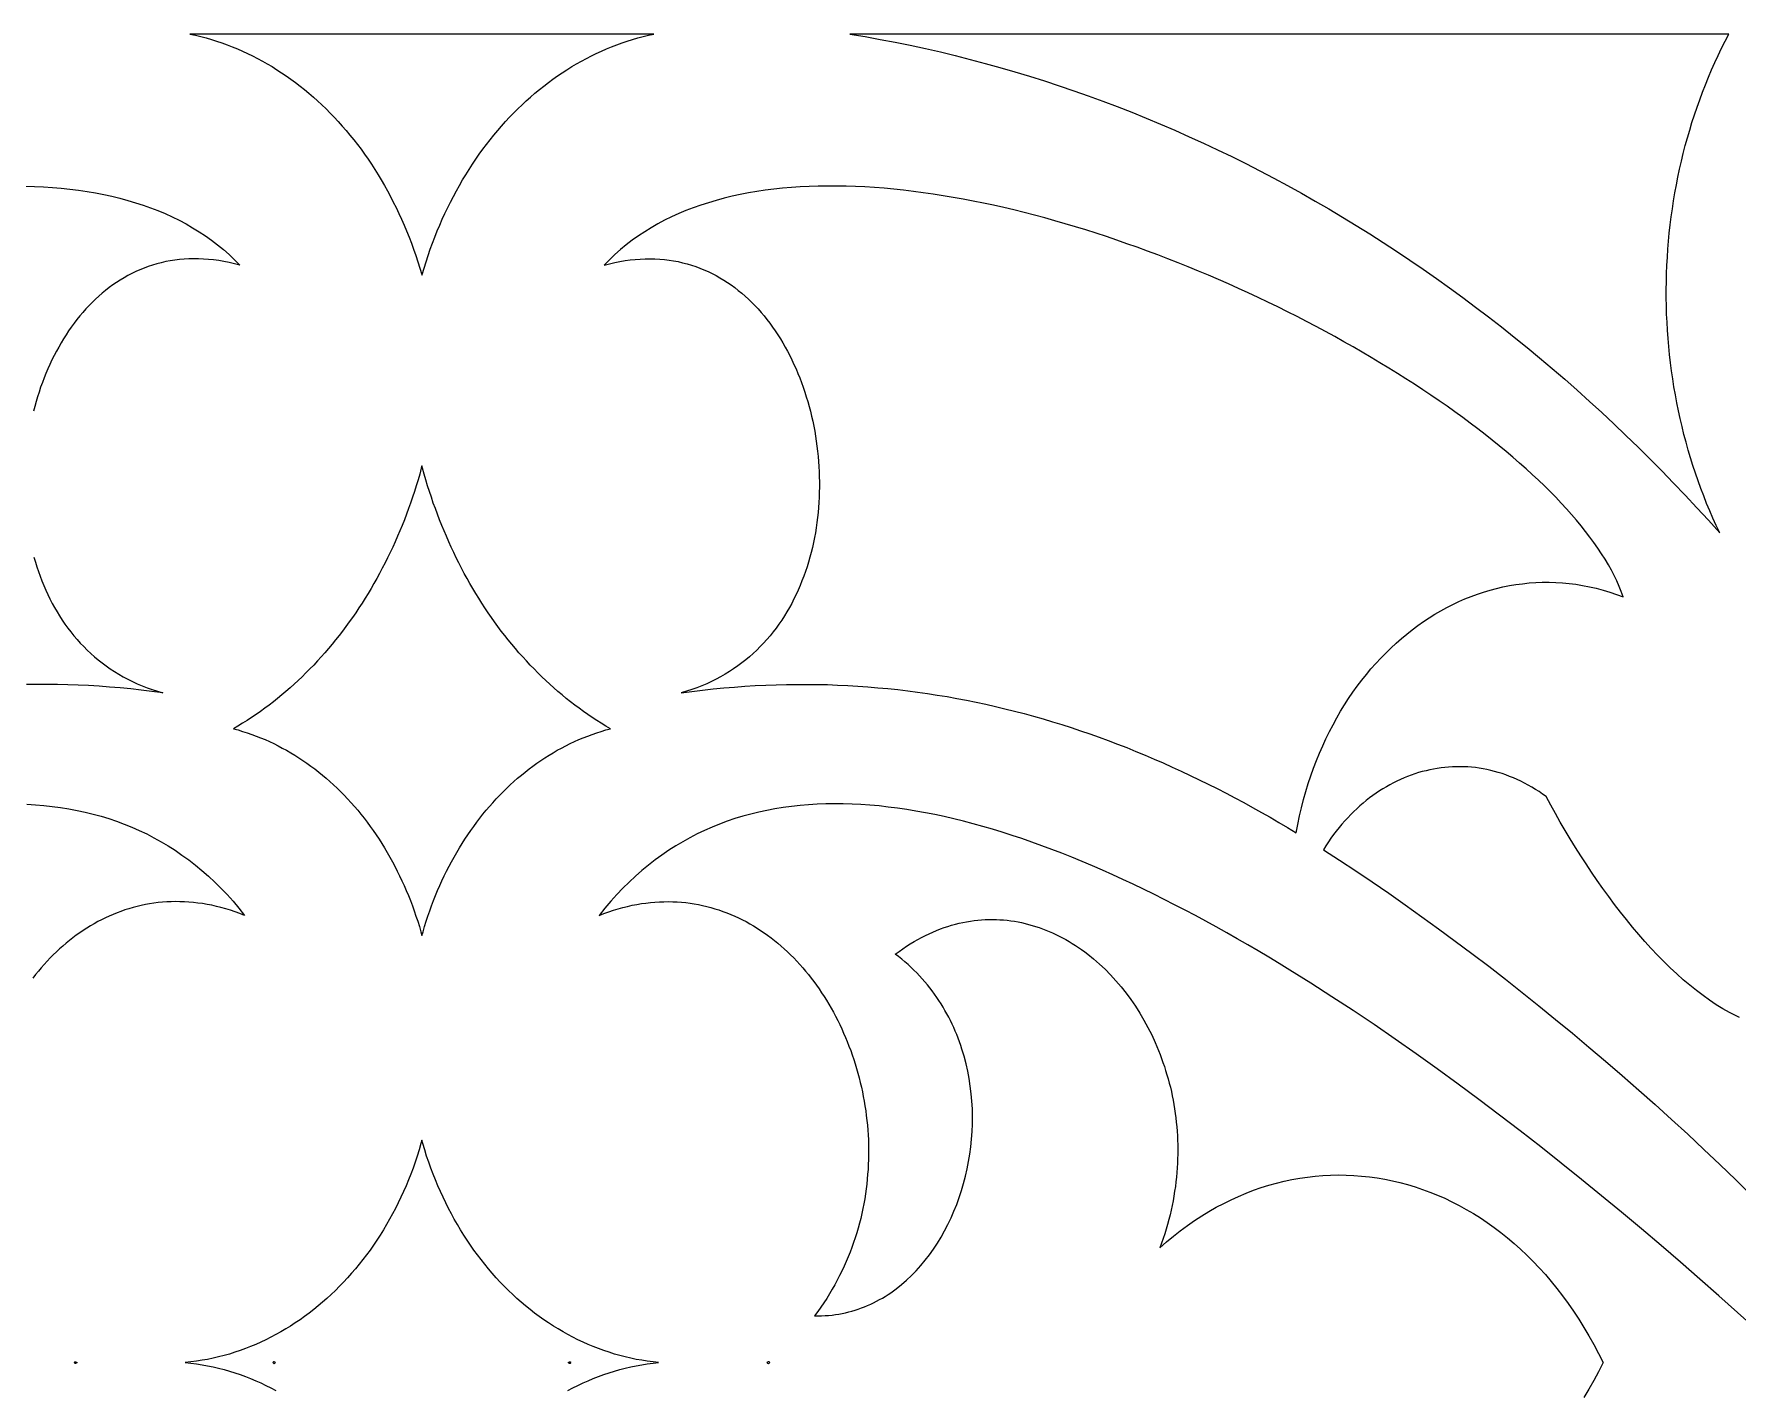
# Model space of a CAD drawing. Extents: x -4950 to -2150, y -1354 to 1346.
# Drawn here: x -3593.5 to -3401.8, y -558 to -405.4 of the extents above; entities that cross this region are included whole.
import ezdxf

# ---------------------------------------------------------------- set-up
doc = ezdxf.new("R2010")
doc.units = 0
doc.layers.add('LAYER_1', color=18, linetype='CONTINUOUS')

msp = doc.modelspace()

# ---------------------------------------------------------------- linework, layer by layer
at = {"layer": 'LAYER_1'}
for points in [[(-3549.84, -432.54), (-3549.81, -432.44), (-3549.6, -431.73), (-3549.38, -431.02), (-3549.15, -430.31), (-3548.9, -429.61), (-3548.65, -428.92), (-3548.39, -428.24), (-3548.12, -427.56), (-3547.84, -426.9), (-3547.55, -426.23), (-3547.25, -425.58), (-3546.94, -424.93), (-3546.62, -424.3), (-3546.3, -423.67), (-3545.96, -423.04), (-3545.62, -422.43), (-3545.27, -421.82), (-3544.91, -421.23), (-3544.54, -420.64), (-3544.16, -420.06), (-3543.78, -419.49), (-3543.39, -418.93), (-3542.99, -418.37), (-3542.58, -417.83), (-3542.16, -417.29), (-3541.74, -416.77), (-3541.31, -416.25), (-3540.87, -415.75), (-3540.43, -415.25), (-3539.97, -414.77), (-3539.52, -414.29), (-3539.05, -413.82), (-3538.58, -413.37), (-3538.1, -412.92), (-3537.62, -412.49), (-3537.12, -412.07), (-3536.63, -411.65), (-3536.12, -411.25), (-3535.61, -410.86), (-3535.1, -410.48), (-3534.58, -410.11), (-3534.05, -409.75), (-3533.52, -409.41), (-3532.98, -409.07), (-3532.44, -408.75), (-3531.89, -408.44), (-3531.34, -408.14), (-3530.78, -407.85), (-3530.22, -407.58), (-3529.65, -407.32), (-3529.08, -407.07), (-3528.5, -406.83), (-3527.92, -406.61), (-3527.33, -406.39), (-3526.74, -406.2), (-3526.15, -406.01), (-3525.55, -405.84), (-3524.95, -405.68), (-3524.35, -405.54), (-3523.74, -405.4), (-3549.84, -405.41), (-3575.94, -405.4), (-3575.33, -405.54), (-3574.73, -405.68), (-3574.13, -405.84), (-3573.53, -406.01), (-3572.94, -406.2), (-3572.35, -406.39), (-3571.76, -406.61), (-3571.18, -406.83), (-3570.6, -407.07), (-3570.03, -407.32), (-3569.46, -407.58), (-3568.9, -407.85), (-3568.34, -408.14), (-3567.79, -408.44), (-3567.24, -408.75), (-3566.7, -409.07), (-3566.16, -409.41), (-3565.63, -409.75), (-3565.1, -410.11), (-3564.58, -410.48), (-3564.07, -410.86), (-3563.56, -411.25), (-3563.05, -411.65), (-3562.55, -412.07), (-3562.06, -412.49), (-3561.58, -412.92), (-3561.1, -413.37), (-3560.63, -413.82), (-3560.16, -414.29), (-3559.7, -414.77), (-3559.25, -415.25), (-3558.81, -415.75), (-3558.37, -416.25), (-3557.94, -416.77), (-3557.52, -417.29), (-3557.1, -417.83), (-3556.69, -418.37), (-3556.29, -418.93), (-3555.9, -419.49), (-3555.52, -420.06), (-3555.14, -420.64), (-3554.77, -421.23), (-3554.41, -421.82), (-3554.06, -422.43), (-3553.72, -423.04), (-3553.38, -423.67), (-3553.06, -424.3), (-3552.74, -424.93), (-3552.43, -425.58), (-3552.13, -426.23), (-3551.84, -426.9), (-3551.56, -427.56), (-3551.29, -428.24), (-3551.03, -428.92), (-3550.78, -429.61), (-3550.53, -430.31), (-3550.3, -431.02), (-3550.08, -431.73), (-3549.87, -432.44)], [(-3403.82, -461.54), (-3404.2, -460.72), (-3404.58, -459.89), (-3404.94, -459.06), (-3405.29, -458.22), (-3405.62, -457.38), (-3405.95, -456.53), (-3406.26, -455.67), (-3406.55, -454.81), (-3406.84, -453.95), (-3407.11, -453.08), (-3407.37, -452.21), (-3407.61, -451.33), (-3407.84, -450.45), (-3408.06, -449.56), (-3408.27, -448.68), (-3408.46, -447.78), (-3408.65, -446.89), (-3408.81, -445.99), (-3408.97, -445.09), (-3409.11, -444.19), (-3409.24, -443.28), (-3409.36, -442.38), (-3409.46, -441.47), (-3409.55, -440.56), (-3409.63, -439.65), (-3409.7, -438.74), (-3409.75, -437.82), (-3409.79, -436.91), (-3409.82, -436), (-3409.83, -435.08), (-3409.83, -434.17), (-3409.82, -433.25), (-3409.8, -432.34), (-3409.76, -431.43), (-3409.71, -430.52), (-3409.65, -429.61), (-3409.58, -428.7), (-3409.49, -427.79), (-3409.39, -426.88), (-3409.28, -425.98), (-3409.15, -425.07), (-3409.01, -424.17), (-3408.86, -423.28), (-3408.7, -422.38), (-3408.52, -421.49), (-3408.34, -420.6), (-3408.13, -419.72), (-3407.92, -418.84), (-3407.69, -417.96), (-3407.45, -417.08), (-3407.2, -416.21), (-3406.94, -415.35), (-3406.66, -414.49), (-3406.37, -413.64), (-3406.07, -412.79), (-3405.75, -411.94), (-3405.43, -411.1), (-3405.09, -410.27), (-3404.74, -409.44), (-3404.37, -408.62), (-3403.99, -407.81), (-3403.6, -407), (-3403.2, -406.2), (-3402.78, -405.4), (-3501.69, -405.4), (-3499.98, -405.69), (-3498.28, -406), (-3496.58, -406.33), (-3494.89, -406.67), (-3493.2, -407.04), (-3491.51, -407.42), (-3489.83, -407.83), (-3488.15, -408.26), (-3486.47, -408.7), (-3484.8, -409.16), (-3483.13, -409.65), (-3481.47, -410.15), (-3479.81, -410.67), (-3478.16, -411.22), (-3476.51, -411.78), (-3474.87, -412.36), (-3473.23, -412.96), (-3471.6, -413.57), (-3469.97, -414.21), (-3468.35, -414.87), (-3466.73, -415.54), (-3465.12, -416.23), (-3463.51, -416.95), (-3461.91, -417.68), (-3460.32, -418.43), (-3458.73, -419.19), (-3457.15, -419.98), (-3455.57, -420.79), (-3454, -421.61), (-3452.44, -422.45), (-3450.88, -423.31), (-3449.33, -424.19), (-3447.79, -425.08), (-3446.25, -426), (-3444.72, -426.93), (-3443.2, -427.88), (-3441.68, -428.85), (-3440.17, -429.84), (-3438.67, -430.84), (-3437.18, -431.86), (-3435.69, -432.9), (-3434.21, -433.96), (-3432.74, -435.03), (-3431.28, -436.12), (-3429.82, -437.23), (-3428.38, -438.36), (-3426.94, -439.5), (-3425.5, -440.66), (-3424.08, -441.84), (-3422.67, -443.04), (-3421.26, -444.25), (-3419.87, -445.48), (-3418.48, -446.73), (-3417.1, -447.99), (-3415.73, -449.27), (-3414.37, -450.57), (-3413.01, -451.88), (-3411.67, -453.21), (-3410.34, -454.56), (-3409.01, -455.92), (-3407.7, -457.3), (-3406.4, -458.7), (-3405.1, -460.11)], [(-3451.46, -495.28), (-3451.28, -494.33), (-3451.09, -493.39), (-3450.87, -492.46), (-3450.64, -491.54), (-3450.38, -490.64), (-3450.11, -489.75), (-3449.82, -488.87), (-3449.51, -488), (-3449.19, -487.15), (-3448.85, -486.32), (-3448.49, -485.5), (-3448.12, -484.69), (-3447.73, -483.9), (-3447.33, -483.12), (-3446.91, -482.36), (-3446.48, -481.61), (-3446.03, -480.88), (-3445.57, -480.16), (-3445.09, -479.47), (-3444.6, -478.78), (-3444.1, -478.12), (-3443.58, -477.47), (-3443.06, -476.84), (-3442.52, -476.22), (-3441.96, -475.63), (-3441.4, -475.05), (-3440.83, -474.49), (-3440.24, -473.95), (-3439.64, -473.42), (-3439.04, -472.92), (-3438.42, -472.43), (-3437.8, -471.97), (-3437.16, -471.52), (-3436.52, -471.09), (-3435.87, -470.69), (-3435.2, -470.3), (-3434.54, -469.94), (-3433.86, -469.59), (-3433.18, -469.27), (-3432.49, -468.97), (-3431.79, -468.69), (-3431.09, -468.43), (-3430.38, -468.19), (-3429.66, -467.98), (-3428.94, -467.78), (-3428.22, -467.61), (-3427.49, -467.47), (-3426.75, -467.35), (-3426.01, -467.25), (-3425.27, -467.17), (-3424.52, -467.12), (-3423.78, -467.09), (-3423.02, -467.09), (-3422.27, -467.11), (-3421.51, -467.16), (-3420.76, -467.23), (-3420, -467.32), (-3419.24, -467.45), (-3418.48, -467.6), (-3417.71, -467.77), (-3416.95, -467.97), (-3416.19, -468.2), (-3415.43, -468.45), (-3414.67, -468.74), (-3414.89, -468.14), (-3415.13, -467.55), (-3415.4, -466.94), (-3415.69, -466.34), (-3416.01, -465.73), (-3416.35, -465.11), (-3416.72, -464.5), (-3417.11, -463.88), (-3417.53, -463.25), (-3417.97, -462.63), (-3418.43, -462), (-3418.91, -461.36), (-3419.42, -460.73), (-3419.95, -460.09), (-3420.5, -459.46), (-3421.07, -458.82), (-3421.66, -458.17), (-3422.27, -457.53), (-3422.9, -456.89), (-3423.55, -456.25), (-3424.22, -455.6), (-3424.91, -454.96), (-3425.61, -454.31), (-3426.34, -453.67), (-3427.08, -453.03), (-3427.84, -452.38), (-3428.62, -451.74), (-3429.41, -451.1), (-3430.22, -450.46), (-3431.04, -449.82), (-3431.88, -449.19), (-3432.74, -448.55), (-3433.61, -447.92), (-3434.5, -447.29), (-3435.39, -446.67), (-3436.31, -446.04), (-3437.23, -445.42), (-3438.17, -444.81), (-3439.12, -444.19), (-3440.09, -443.58), (-3441.06, -442.98), (-3442.05, -442.38), (-3443.05, -441.78), (-3444.05, -441.19), (-3445.07, -440.6), (-3446.1, -440.02), (-3447.14, -439.44), (-3448.19, -438.87), (-3449.24, -438.31), (-3450.31, -437.75), (-3451.38, -437.19), (-3452.46, -436.65), (-3453.55, -436.11), (-3454.65, -435.58), (-3455.75, -435.05), (-3456.86, -434.53), (-3457.97, -434.02), (-3459.09, -433.52), (-3460.21, -433.03), (-3461.34, -432.54), (-3462.48, -432.07), (-3463.62, -431.6), (-3464.76, -431.14), (-3465.9, -430.69), (-3467.05, -430.25), (-3468.2, -429.82), (-3469.36, -429.4), (-3470.51, -428.99), (-3471.67, -428.59), (-3472.82, -428.2), (-3473.98, -427.82), (-3475.14, -427.45), (-3476.3, -427.09), (-3477.46, -426.75), (-3478.62, -426.42), (-3479.77, -426.09), (-3480.93, -425.78), (-3482.08, -425.49), (-3483.23, -425.2), (-3484.38, -424.93), (-3485.53, -424.67), (-3486.67, -424.43), (-3487.81, -424.2), (-3488.94, -423.98), (-3490.08, -423.78), (-3491.2, -423.59), (-3492.32, -423.41), (-3493.44, -423.25), (-3494.55, -423.1), (-3495.65, -422.97), (-3496.75, -422.86), (-3497.84, -422.76), (-3498.92, -422.67), (-3499.99, -422.61), (-3501.06, -422.56), (-3502.12, -422.52), (-3503.17, -422.5), (-3504.21, -422.5), (-3505.24, -422.51), (-3506.26, -422.55), (-3507.27, -422.6), (-3508.27, -422.67), (-3509.26, -422.75), (-3510.24, -422.86), (-3511.21, -422.98), (-3512.16, -423.12), (-3513.1, -423.28), (-3514.03, -423.46), (-3514.95, -423.66), (-3515.85, -423.88), (-3516.74, -424.12), (-3517.61, -424.38), (-3518.47, -424.65), (-3519.31, -424.95), (-3520.14, -425.27), (-3520.95, -425.61), (-3521.75, -425.98), (-3522.53, -426.36), (-3523.3, -426.76), (-3524.04, -427.19), (-3524.77, -427.64), (-3525.48, -428.11), (-3526.17, -428.61), (-3526.85, -429.12), (-3527.5, -429.66), (-3528.14, -430.22), (-3528.75, -430.81), (-3529.35, -431.42), (-3528.75, -431.26), (-3528.15, -431.12), (-3527.56, -431), (-3526.98, -430.9), (-3526.4, -430.82), (-3525.83, -430.76), (-3525.27, -430.72), (-3524.71, -430.7), (-3524.16, -430.69), (-3523.62, -430.7), (-3523.08, -430.73), (-3522.56, -430.78), (-3522.03, -430.84), (-3521.52, -430.92), (-3521.01, -431.01), (-3520.51, -431.13), (-3520.01, -431.25), (-3519.52, -431.4), (-3519.04, -431.56), (-3518.57, -431.73), (-3518.11, -431.92), (-3517.65, -432.12), (-3517.2, -432.34), (-3516.75, -432.57), (-3516.32, -432.82), (-3515.89, -433.08), (-3515.47, -433.35), (-3515.05, -433.63), (-3514.65, -433.93), (-3514.25, -434.24), (-3513.86, -434.56), (-3513.48, -434.89), (-3513.1, -435.23), (-3512.73, -435.59), (-3512.37, -435.96), (-3512.02, -436.33), (-3511.68, -436.72), (-3511.35, -437.12), (-3511.02, -437.52), (-3510.7, -437.94), (-3510.39, -438.37), (-3510.09, -438.8), (-3509.8, -439.25), (-3509.51, -439.7), (-3509.23, -440.16), (-3508.97, -440.62), (-3508.71, -441.1), (-3508.46, -441.58), (-3508.21, -442.07), (-3507.98, -442.57), (-3507.75, -443.07), (-3507.54, -443.58), (-3507.33, -444.1), (-3507.13, -444.62), (-3506.94, -445.14), (-3506.76, -445.68), (-3506.59, -446.21), (-3506.43, -446.75), (-3506.28, -447.3), (-3506.13, -447.85), (-3506, -448.4), (-3505.87, -448.96), (-3505.76, -449.52), (-3505.65, -450.08), (-3505.55, -450.64), (-3505.47, -451.21), (-3505.39, -451.78), (-3505.32, -452.35), (-3505.26, -452.92), (-3505.21, -453.5), (-3505.17, -454.07), (-3505.14, -454.65), (-3505.13, -455.22), (-3505.12, -455.8), (-3505.12, -456.38), (-3505.13, -456.95), (-3505.15, -457.53), (-3505.18, -458.1), (-3505.22, -458.68), (-3505.27, -459.25), (-3505.33, -459.82), (-3505.4, -460.38), (-3505.48, -460.95), (-3505.57, -461.51), (-3505.68, -462.07), (-3505.79, -462.63), (-3505.91, -463.18), (-3506.05, -463.73), (-3506.19, -464.28), (-3506.35, -464.82), (-3506.51, -465.36), (-3506.69, -465.89), (-3506.88, -466.42), (-3507.08, -466.94), (-3507.29, -467.45), (-3507.51, -467.96), (-3507.74, -468.47), (-3507.98, -468.96), (-3508.23, -469.46), (-3508.5, -469.94), (-3508.78, -470.42), (-3509.06, -470.88), (-3509.36, -471.35), (-3509.67, -471.8), (-3509.99, -472.24), (-3510.33, -472.68), (-3510.67, -473.11), (-3511.03, -473.52), (-3511.4, -473.93), (-3511.78, -474.33), (-3512.17, -474.72), (-3512.57, -475.1), (-3512.99, -475.47), (-3513.41, -475.82), (-3513.85, -476.17), (-3514.3, -476.5), (-3514.77, -476.83), (-3515.24, -477.14), (-3515.73, -477.43), (-3516.23, -477.72), (-3516.74, -477.99), (-3517.26, -478.25), (-3517.8, -478.5), (-3518.35, -478.73), (-3518.91, -478.95), (-3519.48, -479.16), (-3520.07, -479.35), (-3520.67, -479.53), (-3519.46, -479.37), (-3518.26, -479.22), (-3517.07, -479.09), (-3515.88, -478.98), (-3514.69, -478.88), (-3513.51, -478.79), (-3512.34, -478.72), (-3511.16, -478.66), (-3509.99, -478.62), (-3508.83, -478.59), (-3507.67, -478.58), (-3506.52, -478.58), (-3505.36, -478.59), (-3504.22, -478.61), (-3503.07, -478.65), (-3501.93, -478.71), (-3500.8, -478.77), (-3499.67, -478.85), (-3498.54, -478.95), (-3497.42, -479.05), (-3496.3, -479.17), (-3495.18, -479.31), (-3494.07, -479.45), (-3492.96, -479.61), (-3491.86, -479.78), (-3490.76, -479.96), (-3489.66, -480.16), (-3488.57, -480.37), (-3487.48, -480.59), (-3486.4, -480.82), (-3485.32, -481.07), (-3484.24, -481.32), (-3483.16, -481.59), (-3482.09, -481.87), (-3481.03, -482.16), (-3479.96, -482.47), (-3478.9, -482.78), (-3477.84, -483.11), (-3476.79, -483.44), (-3475.74, -483.79), (-3474.69, -484.15), (-3473.65, -484.52), (-3472.61, -484.91), (-3471.57, -485.3), (-3470.54, -485.7), (-3469.51, -486.12), (-3468.48, -486.54), (-3467.46, -486.98), (-3466.43, -487.42), (-3465.42, -487.88), (-3464.4, -488.34), (-3463.39, -488.82), (-3462.38, -489.31), (-3461.37, -489.8), (-3460.37, -490.31), (-3459.37, -490.82), (-3458.37, -491.35), (-3457.38, -491.88), (-3456.38, -492.43), (-3455.39, -492.98), (-3454.41, -493.54), (-3453.42, -494.11), (-3452.44, -494.69)], [(-3549.84, -506.84), (-3549.72, -506.43), (-3549.55, -505.83), (-3549.36, -505.24), (-3549.17, -504.65), (-3548.97, -504.06), (-3548.76, -503.48), (-3548.54, -502.91), (-3548.31, -502.34), (-3548.08, -501.78), (-3547.84, -501.22), (-3547.59, -500.67), (-3547.33, -500.12), (-3547.06, -499.58), (-3546.79, -499.05), (-3546.51, -498.53), (-3546.23, -498.01), (-3545.93, -497.49), (-3545.63, -496.99), (-3545.32, -496.49), (-3545.01, -495.99), (-3544.68, -495.51), (-3544.35, -495.03), (-3544.02, -494.56), (-3543.67, -494.09), (-3543.32, -493.64), (-3542.97, -493.19), (-3542.61, -492.75), (-3542.24, -492.31), (-3541.86, -491.89), (-3541.48, -491.47), (-3541.09, -491.06), (-3540.7, -490.66), (-3540.3, -490.27), (-3539.9, -489.89), (-3539.49, -489.51), (-3539.07, -489.14), (-3538.65, -488.79), (-3538.22, -488.44), (-3537.79, -488.1), (-3537.35, -487.77), (-3536.9, -487.45), (-3536.45, -487.14), (-3536, -486.84), (-3535.54, -486.55), (-3535.08, -486.27), (-3534.61, -486), (-3534.13, -485.74), (-3533.65, -485.49), (-3533.17, -485.25), (-3532.68, -485.02), (-3532.19, -484.8), (-3531.69, -484.59), (-3531.19, -484.39), (-3530.69, -484.21), (-3530.18, -484.03), (-3529.66, -483.87), (-3529.15, -483.71), (-3528.62, -483.57), (-3529.14, -483.27), (-3529.66, -482.95), (-3530.16, -482.63), (-3530.67, -482.3), (-3531.17, -481.96), (-3531.67, -481.62), (-3532.16, -481.26), (-3532.64, -480.9), (-3533.12, -480.53), (-3533.6, -480.15), (-3534.07, -479.76), (-3534.54, -479.37), (-3535, -478.97), (-3535.46, -478.56), (-3535.91, -478.14), (-3536.35, -477.72), (-3536.79, -477.28), (-3537.23, -476.84), (-3537.66, -476.4), (-3538.08, -475.94), (-3538.5, -475.48), (-3538.92, -475.02), (-3539.33, -474.54), (-3539.73, -474.06), (-3540.13, -473.57), (-3540.52, -473.08), (-3540.91, -472.58), (-3541.29, -472.07), (-3541.66, -471.56), (-3542.03, -471.04), (-3542.39, -470.51), (-3542.75, -469.98), (-3543.1, -469.44), (-3543.45, -468.89), (-3543.78, -468.34), (-3544.12, -467.79), (-3544.44, -467.23), (-3544.76, -466.66), (-3545.08, -466.09), (-3545.38, -465.51), (-3545.68, -464.92), (-3545.98, -464.33), (-3546.27, -463.74), (-3546.55, -463.14), (-3546.82, -462.53), (-3547.09, -461.92), (-3547.35, -461.31), (-3547.61, -460.69), (-3547.86, -460.07), (-3548.1, -459.44), (-3548.33, -458.8), (-3548.56, -458.17), (-3548.78, -457.52), (-3548.99, -456.88), (-3549.2, -456.23), (-3549.4, -455.57), (-3549.59, -454.91), (-3549.77, -454.25), (-3549.84, -453.99), (-3549.91, -454.25), (-3550.09, -454.91), (-3550.28, -455.57), (-3550.48, -456.23), (-3550.69, -456.88), (-3550.9, -457.52), (-3551.12, -458.17), (-3551.35, -458.8), (-3551.58, -459.44), (-3551.82, -460.07), (-3552.07, -460.69), (-3552.33, -461.31), (-3552.59, -461.92), (-3552.86, -462.53), (-3553.13, -463.14), (-3553.41, -463.74), (-3553.7, -464.33), (-3553.99, -464.92), (-3554.3, -465.51), (-3554.6, -466.09), (-3554.92, -466.66), (-3555.24, -467.23), (-3555.56, -467.79), (-3555.9, -468.34), (-3556.23, -468.89), (-3556.58, -469.44), (-3556.93, -469.98), (-3557.29, -470.51), (-3557.65, -471.04), (-3558.02, -471.56), (-3558.39, -472.07), (-3558.77, -472.58), (-3559.16, -473.08), (-3559.55, -473.57), (-3559.95, -474.06), (-3560.35, -474.54), (-3560.76, -475.02), (-3561.18, -475.48), (-3561.59, -475.94), (-3562.02, -476.4), (-3562.45, -476.84), (-3562.89, -477.28), (-3563.33, -477.72), (-3563.77, -478.14), (-3564.22, -478.56), (-3564.68, -478.97), (-3565.14, -479.37), (-3565.61, -479.76), (-3566.08, -480.15), (-3566.56, -480.53), (-3567.04, -480.9), (-3567.52, -481.26), (-3568.01, -481.62), (-3568.51, -481.96), (-3569.01, -482.3), (-3569.51, -482.63), (-3570.02, -482.95), (-3570.54, -483.27), (-3571.06, -483.57), (-3570.53, -483.71), (-3570.02, -483.87), (-3569.5, -484.03), (-3568.99, -484.21), (-3568.49, -484.39), (-3567.99, -484.59), (-3567.49, -484.8), (-3567, -485.02), (-3566.51, -485.25), (-3566.03, -485.49), (-3565.55, -485.74), (-3565.07, -486), (-3564.6, -486.27), (-3564.14, -486.55), (-3563.68, -486.84), (-3563.23, -487.14), (-3562.78, -487.45), (-3562.33, -487.77), (-3561.89, -488.1), (-3561.46, -488.44), (-3561.03, -488.79), (-3560.61, -489.14), (-3560.19, -489.51), (-3559.78, -489.89), (-3559.38, -490.27), (-3558.98, -490.66), (-3558.59, -491.06), (-3558.2, -491.47), (-3557.82, -491.89), (-3557.44, -492.31), (-3557.07, -492.75), (-3556.71, -493.19), (-3556.35, -493.64), (-3556.01, -494.09), (-3555.66, -494.56), (-3555.33, -495.03), (-3555, -495.51), (-3554.67, -495.99), (-3554.36, -496.49), (-3554.05, -496.99), (-3553.75, -497.49), (-3553.45, -498.01), (-3553.17, -498.53), (-3552.89, -499.05), (-3552.61, -499.58), (-3552.35, -500.12), (-3552.09, -500.67), (-3551.84, -501.22), (-3551.6, -501.78), (-3551.37, -502.34), (-3551.14, -502.91), (-3550.92, -503.48), (-3550.71, -504.06), (-3550.51, -504.65), (-3550.32, -505.24), (-3550.13, -505.83), (-3549.95, -506.43)], [(-3588.65, -554.89), (-3588.73, -554.95), (-3588.81, -554.98), (-3588.85, -554.98), (-3588.89, -554.97), (-3588.93, -554.94), (-3588.97, -554.89), (-3588.93, -554.84), (-3588.89, -554.82), (-3588.85, -554.8), (-3588.81, -554.81), (-3588.73, -554.84)], [(-3566.61, -554.89), (-3566.57, -554.94), (-3566.53, -554.97), (-3566.5, -554.98), (-3566.46, -554.98), (-3566.38, -554.95), (-3566.3, -554.89), (-3566.38, -554.84), (-3566.46, -554.81), (-3566.5, -554.8), (-3566.53, -554.82), (-3566.57, -554.84)], [(-3533.07, -554.89), (-3533.11, -554.94), (-3533.14, -554.97), (-3533.18, -554.98), (-3533.22, -554.98), (-3533.3, -554.95), (-3533.38, -554.89), (-3533.3, -554.84), (-3533.22, -554.81), (-3533.18, -554.8), (-3533.14, -554.82), (-3533.11, -554.84)], [(-3511.03, -554.89), (-3510.95, -554.95), (-3510.87, -554.98), (-3510.83, -554.98), (-3510.79, -554.97), (-3510.75, -554.94), (-3510.71, -554.89), (-3510.75, -554.84), (-3510.79, -554.82), (-3510.83, -554.8), (-3510.87, -554.81), (-3510.95, -554.84)]]:
    msp.add_lwpolyline(points, close=True, dxfattribs=at)
for points in [[(-3594.44, -422.51), (-3593.42, -422.55), (-3592.41, -422.6), (-3591.41, -422.67), (-3590.42, -422.75), (-3589.44, -422.86), (-3588.47, -422.98), (-3587.52, -423.12), (-3586.58, -423.28), (-3585.65, -423.46), (-3584.73, -423.66), (-3583.83, -423.88), (-3582.94, -424.12), (-3582.07, -424.38), (-3581.21, -424.65), (-3580.37, -424.95), (-3579.54, -425.27), (-3578.73, -425.61), (-3577.93, -425.98), (-3577.15, -426.36), (-3576.38, -426.76), (-3575.64, -427.19), (-3574.91, -427.64), (-3574.2, -428.11), (-3573.51, -428.61), (-3572.83, -429.12), (-3572.18, -429.66), (-3571.54, -430.22), (-3570.93, -430.81), (-3570.33, -431.42), (-3570.93, -431.26), (-3571.53, -431.12), (-3572.12, -431), (-3572.7, -430.9), (-3573.28, -430.82), (-3573.85, -430.76), (-3574.41, -430.72), (-3574.97, -430.7), (-3575.52, -430.69), (-3576.06, -430.7), (-3576.59, -430.73), (-3577.12, -430.78), (-3577.65, -430.84), (-3578.16, -430.92), (-3578.67, -431.01), (-3579.17, -431.13), (-3579.67, -431.25), (-3580.15, -431.4), (-3580.64, -431.56), (-3581.11, -431.73), (-3581.57, -431.92), (-3582.03, -432.12), (-3582.48, -432.34), (-3582.93, -432.57), (-3583.36, -432.82), (-3583.79, -433.08), (-3584.21, -433.35), (-3584.63, -433.63), (-3585.03, -433.93), (-3585.43, -434.24), (-3585.82, -434.56), (-3586.2, -434.89), (-3586.58, -435.23), (-3586.95, -435.59), (-3587.3, -435.96), (-3587.66, -436.33), (-3588, -436.72), (-3588.33, -437.12), (-3588.66, -437.52), (-3588.98, -437.94), (-3589.29, -438.37), (-3589.59, -438.8), (-3589.88, -439.25), (-3590.17, -439.7), (-3590.45, -440.16), (-3590.71, -440.62), (-3590.97, -441.1), (-3591.22, -441.58), (-3591.47, -442.07), (-3591.7, -442.57), (-3591.92, -443.07), (-3592.14, -443.58), (-3592.35, -444.1), (-3592.55, -444.62), (-3592.74, -445.14), (-3592.92, -445.68), (-3593.09, -446.21), (-3593.25, -446.75), (-3593.4, -447.3), (-3593.55, -447.85)], [(-3593.49, -464.28), (-3593.33, -464.82), (-3593.17, -465.36), (-3592.99, -465.89), (-3592.8, -466.42), (-3592.6, -466.94), (-3592.39, -467.45), (-3592.17, -467.96), (-3591.94, -468.47), (-3591.7, -468.96), (-3591.45, -469.46), (-3591.18, -469.94), (-3590.9, -470.42), (-3590.62, -470.88), (-3590.32, -471.35), (-3590.01, -471.8), (-3589.69, -472.24), (-3589.35, -472.68), (-3589.01, -473.11), (-3588.65, -473.52), (-3588.28, -473.93), (-3587.9, -474.33), (-3587.51, -474.72), (-3587.11, -475.1), (-3586.69, -475.47), (-3586.27, -475.82), (-3585.83, -476.17), (-3585.38, -476.5), (-3584.91, -476.83), (-3584.44, -477.14), (-3583.95, -477.43), (-3583.45, -477.72), (-3582.94, -477.99), (-3582.42, -478.25), (-3581.88, -478.5), (-3581.33, -478.73), (-3580.77, -478.95), (-3580.2, -479.16), (-3579.61, -479.35), (-3579.01, -479.53), (-3580.22, -479.37), (-3581.42, -479.22), (-3582.61, -479.09), (-3583.8, -478.98), (-3584.99, -478.88), (-3586.17, -478.79), (-3587.34, -478.72), (-3588.52, -478.66), (-3589.68, -478.62), (-3590.85, -478.59), (-3592.01, -478.58), (-3593.16, -478.58), (-3594.32, -478.59)], [(-3401.59, -516.06), (-3401.96, -515.89), (-3402.34, -515.7), (-3402.71, -515.5), (-3403.46, -515.08), (-3404.21, -514.62), (-3404.96, -514.13), (-3405.7, -513.6), (-3406.44, -513.04), (-3407.18, -512.44), (-3407.92, -511.82), (-3408.65, -511.16), (-3409.38, -510.48), (-3410.1, -509.78), (-3410.82, -509.04), (-3411.53, -508.29), (-3412.23, -507.51), (-3412.93, -506.71), (-3413.62, -505.89), (-3414.31, -505.05), (-3414.98, -504.2), (-3415.65, -503.33), (-3416.31, -502.44), (-3416.96, -501.55), (-3417.6, -500.64), (-3418.23, -499.72), (-3418.85, -498.79), (-3419.45, -497.86), (-3420.05, -496.92), (-3420.63, -495.97), (-3421.2, -495.02), (-3421.76, -494.07), (-3422.3, -493.12), (-3422.84, -492.16), (-3423.35, -491.21), (-3423.75, -490.93), (-3424.15, -490.65), (-3424.55, -490.39), (-3424.96, -490.14), (-3425.37, -489.91), (-3425.78, -489.69), (-3426.2, -489.48), (-3426.62, -489.28), (-3427.04, -489.1), (-3427.46, -488.93), (-3427.88, -488.77), (-3428.3, -488.62), (-3428.73, -488.49), (-3429.16, -488.37), (-3429.58, -488.26), (-3430.01, -488.17), (-3430.44, -488.08), (-3430.87, -488.01), (-3431.3, -487.95), (-3431.73, -487.91), (-3432.17, -487.87), (-3432.6, -487.85), (-3433.03, -487.84), (-3433.46, -487.84), (-3433.89, -487.86), (-3434.32, -487.88), (-3434.74, -487.92), (-3435.17, -487.97), (-3435.6, -488.03), (-3436.02, -488.11), (-3436.44, -488.19), (-3436.86, -488.29), (-3437.28, -488.4), (-3437.7, -488.51), (-3438.11, -488.65), (-3438.53, -488.79), (-3438.94, -488.94), (-3439.34, -489.11), (-3439.75, -489.28), (-3440.15, -489.47), (-3440.54, -489.67), (-3440.94, -489.88), (-3441.33, -490.1), (-3441.72, -490.33), (-3442.1, -490.57), (-3442.48, -490.82), (-3442.85, -491.09), (-3443.22, -491.36), (-3443.59, -491.65), (-3443.95, -491.94), (-3444.31, -492.25), (-3444.66, -492.57), (-3445, -492.9), (-3445.34, -493.23), (-3445.68, -493.58), (-3446.01, -493.94), (-3446.33, -494.31), (-3446.65, -494.69), (-3446.96, -495.08), (-3447.26, -495.48), (-3447.56, -495.89), (-3447.85, -496.31), (-3448.14, -496.74), (-3448.41, -497.18), (-3446.59, -498.36), (-3444.75, -499.57), (-3442.91, -500.81), (-3441.06, -502.09), (-3439.2, -503.39), (-3437.33, -504.72), (-3435.46, -506.07), (-3433.58, -507.46), (-3431.7, -508.87), (-3429.81, -510.3), (-3427.93, -511.76), (-3426.05, -513.24), (-3424.16, -514.75), (-3422.28, -516.28), (-3420.4, -517.83), (-3418.53, -519.4), (-3416.66, -520.99), (-3414.79, -522.6), (-3412.93, -524.23), (-3411.09, -525.87), (-3409.25, -527.53), (-3407.42, -529.21), (-3405.6, -530.91), (-3403.8, -532.62), (-3402, -534.34), (-3400.23, -536.08)], [(-3594.3, -492.07), (-3593.33, -492.13), (-3592.38, -492.21), (-3591.43, -492.31), (-3590.49, -492.44), (-3589.56, -492.59), (-3588.64, -492.76), (-3587.73, -492.96), (-3586.83, -493.18), (-3585.94, -493.42), (-3585.06, -493.69), (-3584.19, -493.99), (-3583.33, -494.3), (-3582.48, -494.65), (-3581.64, -495.02), (-3580.81, -495.41), (-3580, -495.83), (-3579.19, -496.28), (-3578.39, -496.75), (-3577.61, -497.25), (-3576.84, -497.78), (-3576.08, -498.33), (-3575.33, -498.91), (-3574.59, -499.52), (-3573.87, -500.15), (-3573.15, -500.82), (-3572.45, -501.51), (-3571.77, -502.23), (-3571.09, -502.98), (-3570.43, -503.76), (-3569.79, -504.57), (-3570.32, -504.36), (-3570.86, -504.17), (-3571.39, -503.99), (-3571.92, -503.83), (-3572.45, -503.69), (-3572.97, -503.56), (-3573.49, -503.44), (-3574.01, -503.34), (-3574.53, -503.25), (-3575.04, -503.18), (-3575.55, -503.12), (-3576.06, -503.08), (-3576.57, -503.05), (-3577.07, -503.03), (-3577.57, -503.02), (-3578.06, -503.03), (-3578.55, -503.05), (-3579.04, -503.09), (-3579.52, -503.14), (-3580.01, -503.2), (-3580.48, -503.27), (-3580.95, -503.36), (-3581.42, -503.45), (-3581.89, -503.56), (-3582.35, -503.68), (-3582.81, -503.82), (-3583.26, -503.96), (-3583.71, -504.12), (-3584.15, -504.28), (-3584.59, -504.46), (-3585.03, -504.65), (-3585.46, -504.85), (-3585.89, -505.06), (-3586.31, -505.28), (-3586.72, -505.51), (-3587.14, -505.75), (-3587.54, -506), (-3587.94, -506.26), (-3588.34, -506.53), (-3588.73, -506.81), (-3589.12, -507.1), (-3589.5, -507.4), (-3589.88, -507.7), (-3590.25, -508.02), (-3590.61, -508.34), (-3590.97, -508.67), (-3591.32, -509.01), (-3591.67, -509.36), (-3592.01, -509.72), (-3592.35, -510.09), (-3592.68, -510.46), (-3593, -510.84), (-3593.32, -511.23), (-3593.63, -511.62)], [(-3399.72, -551.14), (-3401.81, -549.26), (-3403.93, -547.37), (-3406.07, -545.49), (-3408.23, -543.61), (-3410.42, -541.72), (-3412.63, -539.85), (-3414.86, -537.98), (-3417.11, -536.12), (-3419.38, -534.28), (-3421.66, -532.44), (-3423.96, -530.63), (-3426.27, -528.82), (-3428.59, -527.04), (-3430.92, -525.28), (-3433.26, -523.55), (-3435.62, -521.83), (-3437.97, -520.15), (-3440.34, -518.49), (-3442.7, -516.87), (-3445.07, -515.28), (-3447.45, -513.72), (-3449.82, -512.2), (-3452.19, -510.72), (-3453.37, -510), (-3454.56, -509.28), (-3455.74, -508.58), (-3456.92, -507.89), (-3458.1, -507.21), (-3459.28, -506.54), (-3460.46, -505.88), (-3461.64, -505.23), (-3462.81, -504.6), (-3463.98, -503.98), (-3465.15, -503.37), (-3466.32, -502.77), (-3467.49, -502.19), (-3468.65, -501.62), (-3469.81, -501.07), (-3470.96, -500.53), (-3472.12, -500), (-3473.27, -499.49), (-3474.41, -498.99), (-3475.56, -498.51), (-3476.7, -498.04), (-3477.83, -497.59), (-3478.96, -497.15), (-3480.09, -496.73), (-3481.21, -496.33), (-3482.33, -495.94), (-3483.44, -495.57), (-3484.54, -495.21), (-3485.65, -494.88), (-3486.74, -494.56), (-3487.83, -494.26), (-3488.92, -493.97), (-3490, -493.71), (-3491.07, -493.46), (-3492.14, -493.23), (-3493.2, -493.02), (-3494.26, -492.83), (-3495.3, -492.66), (-3496.35, -492.51), (-3497.38, -492.38), (-3498.41, -492.26), (-3499.43, -492.17), (-3500.44, -492.1), (-3501.44, -492.05), (-3502.44, -492.02), (-3503.43, -492.02), (-3504.41, -492.03), (-3505.38, -492.07), (-3506.35, -492.13), (-3507.3, -492.21), (-3508.25, -492.31), (-3509.19, -492.44), (-3510.12, -492.59), (-3511.04, -492.76), (-3511.95, -492.96), (-3512.85, -493.18), (-3513.74, -493.42), (-3514.62, -493.69), (-3515.49, -493.99), (-3516.35, -494.3), (-3517.2, -494.65), (-3518.04, -495.02), (-3518.87, -495.41), (-3519.68, -495.83), (-3520.49, -496.28), (-3521.29, -496.75), (-3522.07, -497.25), (-3522.84, -497.78), (-3523.6, -498.33), (-3524.35, -498.91), (-3525.09, -499.52), (-3525.81, -500.15), (-3526.52, -500.82), (-3527.22, -501.51), (-3527.91, -502.23), (-3528.59, -502.98), (-3529.25, -503.76), (-3529.89, -504.57), (-3529.36, -504.36), (-3528.82, -504.17), (-3528.29, -503.99), (-3527.76, -503.83), (-3527.23, -503.69), (-3526.71, -503.56), (-3526.19, -503.44), (-3525.67, -503.34), (-3525.15, -503.25), (-3524.64, -503.18), (-3524.12, -503.12), (-3523.62, -503.08), (-3523.11, -503.05), (-3522.61, -503.03), (-3522.11, -503.02), (-3521.62, -503.03), (-3521.13, -503.05), (-3520.64, -503.09), (-3520.16, -503.14), (-3519.67, -503.2), (-3519.2, -503.27), (-3518.72, -503.36), (-3518.26, -503.45), (-3517.79, -503.56), (-3517.33, -503.68), (-3516.87, -503.82), (-3516.42, -503.96), (-3515.97, -504.12), (-3515.53, -504.28), (-3515.09, -504.46), (-3514.65, -504.65), (-3514.22, -504.85), (-3513.79, -505.06), (-3513.37, -505.28), (-3512.96, -505.51), (-3512.54, -505.75), (-3512.14, -506), (-3511.73, -506.26), (-3511.34, -506.53), (-3510.95, -506.81), (-3510.56, -507.1), (-3510.18, -507.4), (-3509.8, -507.7), (-3509.43, -508.02), (-3509.07, -508.34), (-3508.71, -508.67), (-3508.36, -509.01), (-3508.01, -509.36), (-3507.67, -509.72), (-3507.33, -510.09), (-3507, -510.46), (-3506.68, -510.84), (-3506.36, -511.23), (-3506.05, -511.62), (-3505.75, -512.02), (-3505.45, -512.43), (-3505.15, -512.85), (-3504.87, -513.27), (-3504.59, -513.7), (-3504.32, -514.13), (-3504.05, -514.57), (-3503.79, -515.02), (-3503.54, -515.47), (-3503.3, -515.93), (-3503.06, -516.39), (-3502.83, -516.86), (-3502.61, -517.33), (-3502.39, -517.81), (-3502.18, -518.3), (-3501.98, -518.78), (-3501.79, -519.28), (-3501.6, -519.77), (-3501.42, -520.27), (-3501.25, -520.78), (-3501.09, -521.29), (-3500.94, -521.8), (-3500.79, -522.32), (-3500.65, -522.84), (-3500.52, -523.36), (-3500.4, -523.89), (-3500.28, -524.42), (-3500.18, -524.95), (-3500.08, -525.48), (-3499.99, -526.02), (-3499.91, -526.56), (-3499.84, -527.1), (-3499.78, -527.64), (-3499.72, -528.19), (-3499.68, -528.73), (-3499.64, -529.28), (-3499.61, -529.83), (-3499.6, -530.38), (-3499.59, -530.93), (-3499.59, -531.49), (-3499.6, -532.04), (-3499.62, -532.59), (-3499.65, -533.15), (-3499.69, -533.7), (-3499.73, -534.26), (-3499.79, -534.81), (-3499.86, -535.36), (-3499.94, -535.92), (-3500.02, -536.47), (-3500.12, -537.02), (-3500.23, -537.57), (-3500.35, -538.12), (-3500.47, -538.67), (-3500.61, -539.22), (-3500.76, -539.77), (-3500.92, -540.31), (-3501.09, -540.85), (-3501.27, -541.39), (-3501.46, -541.93), (-3501.66, -542.47), (-3501.88, -543), (-3502.1, -543.53), (-3502.34, -544.06), (-3502.58, -544.59), (-3502.84, -545.11), (-3503.11, -545.63), (-3503.39, -546.14), (-3503.68, -546.65), (-3503.98, -547.16), (-3504.3, -547.67), (-3504.62, -548.17), (-3504.96, -548.66), (-3505.31, -549.15), (-3505.67, -549.64), (-3505.27, -549.64), (-3504.87, -549.63), (-3504.48, -549.61), (-3504.09, -549.58), (-3503.7, -549.54), (-3503.32, -549.49), (-3502.94, -549.43), (-3502.56, -549.36), (-3502.19, -549.28), (-3501.82, -549.2), (-3501.46, -549.1), (-3501.1, -548.99), (-3500.74, -548.87), (-3500.39, -548.75), (-3500.04, -548.61), (-3499.69, -548.47), (-3499.35, -548.32), (-3499.02, -548.16), (-3498.68, -547.99), (-3498.36, -547.81), (-3498.03, -547.63), (-3497.71, -547.44), (-3497.4, -547.24), (-3497.08, -547.03), (-3496.78, -546.81), (-3496.47, -546.59), (-3495.88, -546.12), (-3495.31, -545.63), (-3494.76, -545.1), (-3494.22, -544.56), (-3493.7, -543.98), (-3493.21, -543.38), (-3492.73, -542.76), (-3492.27, -542.12), (-3491.84, -541.46), (-3491.42, -540.78), (-3491.03, -540.08), (-3490.66, -539.36), (-3490.31, -538.62), (-3489.98, -537.87), (-3489.67, -537.11), (-3489.39, -536.33), (-3489.13, -535.54), (-3488.9, -534.74), (-3488.68, -533.93), (-3488.5, -533.11), (-3488.33, -532.28), (-3488.2, -531.44), (-3488.08, -530.6), (-3488, -529.76), (-3487.94, -528.91), (-3487.9, -528.05), (-3487.89, -527.2), (-3487.91, -526.35), (-3487.96, -525.49), (-3488.03, -524.64), (-3488.14, -523.79), (-3488.27, -522.94), (-3488.43, -522.1), (-3488.62, -521.26), (-3488.83, -520.43), (-3489.08, -519.61), (-3489.21, -519.2), (-3489.36, -518.79), (-3489.51, -518.39), (-3489.66, -517.99), (-3489.83, -517.59), (-3490, -517.2), (-3490.18, -516.81), (-3490.37, -516.42), (-3490.57, -516.03), (-3490.77, -515.65), (-3490.99, -515.27), (-3491.21, -514.9), (-3491.43, -514.53), (-3491.67, -514.16), (-3491.91, -513.8), (-3492.17, -513.44), (-3492.43, -513.08), (-3492.7, -512.73), (-3492.97, -512.39), (-3493.26, -512.05), (-3493.55, -511.71), (-3493.85, -511.38), (-3494.17, -511.05), (-3494.48, -510.73), (-3494.81, -510.42), (-3495.15, -510.11), (-3495.49, -509.8), (-3495.85, -509.5), (-3496.21, -509.21), (-3496.58, -508.93), (-3496.16, -508.62), (-3495.74, -508.32), (-3495.32, -508.04), (-3494.9, -507.78), (-3494.47, -507.52), (-3494.05, -507.28), (-3493.63, -507.05), (-3493.2, -506.84), (-3492.78, -506.64), (-3492.36, -506.45), (-3491.93, -506.27), (-3491.51, -506.1), (-3491.08, -505.95), (-3490.66, -505.81), (-3490.24, -505.68), (-3489.81, -505.57), (-3489.39, -505.46), (-3488.97, -505.37), (-3488.55, -505.29), (-3488.13, -505.22), (-3487.71, -505.16), (-3487.29, -505.11), (-3486.87, -505.08), (-3486.45, -505.05), (-3486.04, -505.04), (-3485.63, -505.04), (-3485.21, -505.04), (-3484.8, -505.06), (-3484.39, -505.09), (-3483.98, -505.13), (-3483.58, -505.18), (-3483.17, -505.24), (-3482.77, -505.31), (-3482.37, -505.39), (-3481.97, -505.49), (-3481.58, -505.59), (-3481.18, -505.7), (-3480.79, -505.81), (-3480.4, -505.94), (-3480.02, -506.08), (-3479.63, -506.23), (-3479.25, -506.39), (-3478.88, -506.55), (-3478.5, -506.73), (-3478.13, -506.91), (-3477.76, -507.1), (-3477.39, -507.3), (-3477.03, -507.51), (-3476.67, -507.73), (-3476.32, -507.96), (-3475.97, -508.19), (-3475.62, -508.43), (-3475.27, -508.68), (-3474.93, -508.94), (-3474.27, -509.48), (-3473.61, -510.05), (-3472.98, -510.64), (-3472.36, -511.27), (-3471.76, -511.92), (-3471.18, -512.6), (-3470.62, -513.31), (-3470.09, -514.04), (-3469.57, -514.79), (-3469.08, -515.57), (-3468.6, -516.36), (-3468.16, -517.18), (-3467.73, -518.02), (-3467.34, -518.88), (-3466.97, -519.76), (-3466.79, -520.21), (-3466.62, -520.66), (-3466.46, -521.11), (-3466.3, -521.57), (-3466.16, -522.03), (-3466.01, -522.5), (-3465.88, -522.97), (-3465.75, -523.44), (-3465.63, -523.92), (-3465.52, -524.4), (-3465.42, -524.88), (-3465.32, -525.37), (-3465.23, -525.86), (-3465.15, -526.35), (-3465.08, -526.85), (-3465.02, -527.35), (-3464.96, -527.85), (-3464.91, -528.35), (-3464.87, -528.86), (-3464.84, -529.37), (-3464.81, -529.88), (-3464.8, -530.39), (-3464.79, -530.91), (-3464.8, -531.43), (-3464.81, -531.95), (-3464.83, -532.47), (-3464.86, -532.99), (-3464.9, -533.51), (-3464.95, -534.04), (-3465, -534.56), (-3465.07, -535.09), (-3465.15, -535.62), (-3465.23, -536.15), (-3465.33, -536.68), (-3465.43, -537.21), (-3465.55, -537.74), (-3465.67, -538.27), (-3465.81, -538.8), (-3465.95, -539.34), (-3466.11, -539.87), (-3466.27, -540.4), (-3466.45, -540.93), (-3466.63, -541.47), (-3466.83, -542), (-3466.07, -541.32), (-3465.29, -540.68), (-3464.51, -540.06), (-3463.71, -539.48), (-3462.91, -538.92), (-3462.1, -538.39), (-3461.29, -537.89), (-3460.46, -537.42), (-3459.63, -536.98), (-3458.8, -536.57), (-3457.96, -536.19), (-3457.11, -535.83), (-3456.26, -535.5), (-3455.41, -535.21), (-3454.55, -534.94), (-3453.69, -534.7), (-3452.82, -534.48), (-3451.95, -534.3), (-3451.08, -534.14), (-3450.21, -534.02), (-3449.34, -533.92), (-3448.47, -533.84), (-3447.6, -533.8), (-3446.72, -533.78), (-3445.85, -533.79), (-3444.98, -533.83), (-3444.11, -533.9), (-3443.24, -533.99), (-3442.38, -534.11), (-3441.51, -534.26), (-3440.65, -534.44), (-3439.8, -534.64), (-3438.95, -534.87), (-3438.1, -535.12), (-3437.26, -535.41), (-3436.42, -535.72), (-3435.59, -536.05), (-3434.76, -536.41), (-3433.95, -536.8), (-3433.13, -537.22), (-3432.33, -537.66), (-3431.54, -538.13), (-3430.75, -538.62), (-3429.97, -539.14), (-3429.2, -539.69), (-3428.44, -540.26), (-3427.7, -540.86), (-3426.96, -541.48), (-3426.23, -542.13), (-3425.52, -542.81), (-3424.81, -543.51), (-3424.12, -544.23), (-3423.44, -544.98), (-3422.78, -545.76), (-3422.13, -546.56), (-3421.49, -547.39), (-3420.87, -548.24), (-3420.26, -549.12), (-3419.67, -550.02), (-3419.09, -550.94), (-3418.53, -551.89), (-3417.99, -552.87), (-3417.46, -553.87), (-3416.95, -554.89), (-3417.46, -555.92), (-3417.99, -556.92), (-3418.53, -557.89), (-3419.09, -558.84)], [(-3533.41, -558.04), (-3532.85, -557.74), (-3532.29, -557.46), (-3531.71, -557.19), (-3531.14, -556.93), (-3530.56, -556.69), (-3529.97, -556.46), (-3529.38, -556.24), (-3528.78, -556.04), (-3528.18, -555.86), (-3527.57, -555.68), (-3526.96, -555.53), (-3526.35, -555.38), (-3525.73, -555.25), (-3525.1, -555.14), (-3524.48, -555.04), (-3523.84, -554.96), (-3523.21, -554.89), (-3523.84, -554.82), (-3524.48, -554.74), (-3525.1, -554.64), (-3525.73, -554.53), (-3526.35, -554.4), (-3526.96, -554.26), (-3527.57, -554.1), (-3528.18, -553.93), (-3528.78, -553.74), (-3529.38, -553.54), (-3529.97, -553.32), (-3530.56, -553.1), (-3531.14, -552.85), (-3531.71, -552.6), (-3532.29, -552.33), (-3532.85, -552.04), (-3533.41, -551.75), (-3533.96, -551.44), (-3534.51, -551.11), (-3535.05, -550.78), (-3535.59, -550.43), (-3536.12, -550.07), (-3536.64, -549.7), (-3537.16, -549.32), (-3537.67, -548.92), (-3538.17, -548.51), (-3538.66, -548.1), (-3539.15, -547.67), (-3539.63, -547.22), (-3540.1, -546.77), (-3540.57, -546.31), (-3541.03, -545.83), (-3541.47, -545.35), (-3541.92, -544.85), (-3542.35, -544.35), (-3542.77, -543.83), (-3543.19, -543.31), (-3543.6, -542.77), (-3544, -542.23), (-3544.39, -541.67), (-3544.77, -541.11), (-3545.14, -540.54), (-3545.5, -539.96), (-3545.85, -539.37), (-3546.2, -538.77), (-3546.53, -538.16), (-3546.86, -537.54), (-3547.17, -536.92), (-3547.47, -536.29), (-3547.77, -535.65), (-3548.05, -535), (-3548.32, -534.34), (-3548.58, -533.68), (-3548.84, -533.01), (-3549.08, -532.33), (-3549.31, -531.65), (-3549.52, -530.96), (-3549.73, -530.26), (-3549.84, -529.86), (-3549.95, -530.26), (-3550.16, -530.96), (-3550.37, -531.65), (-3550.6, -532.33), (-3550.84, -533.01), (-3551.09, -533.68), (-3551.36, -534.34), (-3551.63, -535), (-3551.91, -535.65), (-3552.21, -536.29), (-3552.51, -536.92), (-3552.82, -537.54), (-3553.15, -538.16), (-3553.48, -538.77), (-3553.82, -539.37), (-3554.18, -539.96), (-3554.54, -540.54), (-3554.91, -541.11), (-3555.29, -541.67), (-3555.68, -542.23), (-3556.08, -542.77), (-3556.49, -543.31), (-3556.91, -543.83), (-3557.33, -544.35), (-3557.76, -544.85), (-3558.2, -545.35), (-3558.65, -545.83), (-3559.11, -546.31), (-3559.58, -546.77), (-3560.05, -547.22), (-3560.53, -547.67), (-3561.02, -548.1), (-3561.51, -548.51), (-3562.01, -548.92), (-3562.52, -549.32), (-3563.04, -549.7), (-3563.56, -550.07), (-3564.09, -550.43), (-3564.63, -550.78), (-3565.17, -551.11), (-3565.72, -551.44), (-3566.27, -551.75), (-3566.83, -552.04), (-3567.39, -552.33), (-3567.97, -552.6), (-3568.54, -552.85), (-3569.12, -553.1), (-3569.71, -553.32), (-3570.3, -553.54), (-3570.9, -553.74), (-3571.5, -553.93), (-3572.11, -554.1), (-3572.72, -554.26), (-3573.33, -554.4), (-3573.95, -554.53), (-3574.58, -554.64), (-3575.2, -554.74), (-3575.84, -554.82), (-3576.47, -554.89), (-3575.84, -554.96), (-3575.2, -555.04), (-3574.58, -555.14), (-3573.95, -555.25), (-3573.33, -555.38), (-3572.72, -555.53), (-3572.11, -555.68), (-3571.5, -555.86), (-3570.9, -556.04), (-3570.3, -556.24), (-3569.71, -556.46), (-3569.12, -556.69), (-3568.54, -556.93), (-3567.97, -557.19), (-3567.39, -557.46), (-3566.83, -557.74), (-3566.27, -558.04)]]:
    msp.add_lwpolyline(points, dxfattribs=at)

doc.saveas('drawing.dxf')
